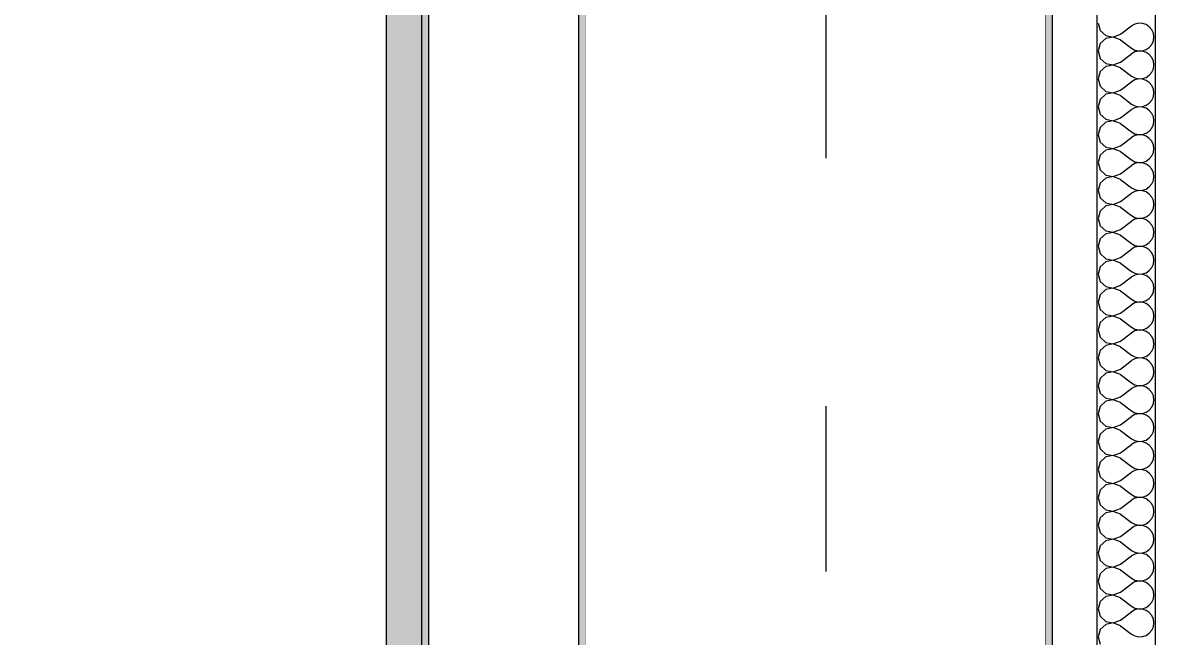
# Model space of a CAD drawing. Header units: millimetres. Extents: x -48147 to 1414029, y -496296 to 18123.
# Drawn here: x 1376945.7 to 1377439.4, y -481290.3 to -481028.4 of the extents above; entities that cross this region are included whole.
import ezdxf
from ezdxf.enums import TextEntityAlignment as Align

# ---------------------------------------------------------------- set-up
doc = ezdxf.new("R2010")
doc.units = ezdxf.units.MM
doc.header["$MEASUREMENT"] = 0
doc.linetypes.add('Double Dashed', pattern=[546.805537, 264.583325, -105.833328, 70.555556, -105.833328])
doc.linetypes.add('Wipeout_Contour', pattern=[1000, 0, -1000])
for name, color, linetype in [('A-25-M_Wall_Int', 7, 'Continuous'), ('New_A-15-MG_Structural_Grid_Phase_2', 7, 'Continuous'), ('New_A-25-M_Wall_Int', 7, 'Continuous'), ('New_A-95-D_1_20', 7, 'Continuous'), ('S-280-M_COLUMN.IFC Import', 7, 'Continuous')]:
    doc.layers.add(name, color=color, linetype=linetype)
for name, color, linetype, lineweight in [('A-25-M_Wall_Int_Pen_No__1', 7, 'Continuous', 13), ('New_A-25-M_Wall_Int_Pen_No__1', 7, 'Continuous', 13), ('New_A-95-D_1_20_Pen_No__1', 7, 'Continuous', 13)]:
    doc.layers.add(name, color=color, linetype=linetype, lineweight=lineweight)
for name, color, linetype, lineweight, true_color in [('A-25-M_Wall_Int_Pen_No__107', 7, 'Continuous', 15, 0xa6a6a6), ('New_A-15-MG_Structural_Grid_Phase_2_Pen_No__222', 7, 'Continuous', 13, 0x65af33), ('New_A-25-M_Wall_Int_Pen_No__107', 7, 'Continuous', 15, 0xa6a6a6)]:
    doc.layers.add(name, color=color, linetype=linetype, lineweight=lineweight, true_color=true_color)
doc.styles.add('GENERATED_STYLE_1', font='')
doc.styles.add('GENERATED_STYLE_2', font='')
doc.styles.get('GENERATED_STYLE_1').set_extended_font_data('Arial')
doc.styles.get('GENERATED_STYLE_2').set_extended_font_data('Swis721 BT')
doc.dimstyles.new('GENERATED_STYLE__4', dxfattribs={"dimtxt": 125, "dimasz": 47.5, "dimexe": 0.18, "dimexo": 50, "dimgap": 0.09, "dimtad": 1, "dimdec": 0, "dimzin": 0, "dimdsep": 46, "dimtxsty": 'GENERATED_STYLE_1', "dimblk": 'ARROWHEAD_2', "dimblk1": 'ARROWHEAD_2', "dimblk2": 'ARROWHEAD_2', "dimcen": 0.09, "dimclrd": 7, "dimclre": 7, "dimclrt": 7, "dimadec": 0, "dimazin": 0, "dimtfac": 1, "dimtdec": 4, "dimtmove": 0, "dimatfit": 3, "dimfxl": 1, "dimtolj": 1, "dimtzin": 0, "dimarcsym": 0})

# ---------------------------------------------------------------- blocks, each defined once
blk = doc.blocks.new('Section Elem_16_2', base_point=(1372879, -490836.73))
at = {"color": 254, "linetype": 'Wipeout_Contour', "lineweight": 0, "ltscale": 5833853.979786932}
blk.add_wipeout([(1376451.91, -482736.73), (1377100.68, -482736.73), (1377100.68, -479761.73), (1376451.91, -479761.73)], dxfattribs=at).dxf.layer = 'New_A-25-M_Wall_Int'
blk = doc.blocks.new('Section Elem_409_2', base_point=(1372879, -490836.73))
at = {"layer": 'A-25-M_Wall_Int_Pen_No__107', "linetype": 'Continuous', "lineweight": 0, "true_color": 0x535353}
blk.add_hatch(color=251, dxfattribs=at).paths.add_polyline_path([(1377182.68, -482736.73), (1377185.68, -482736.73), (1377185.68, -479136.73), (1377182.68, -479136.73)])
at = {"layer": 'A-25-M_Wall_Int_Pen_No__107', "linetype": 'Continuous'}
blk.add_hatch(color=256, dxfattribs=at).paths.add_polyline_path([(1377115.68, -479761.73), (1377100.68, -479761.73), (1377100.68, -482736.73), (1377115.68, -482736.73)])
at = {"layer": 'A-25-M_Wall_Int_Pen_No__1', "linetype": 'Continuous'}
for p, q in [((1377100.68, -479761.73), (1377100.68, -482736.73)), ((1377115.68, -479761.73), (1377115.68, -482736.73)), ((1377185.68, -479761.73), (1377185.68, -482736.73))]:
    blk.add_line(p, q, dxfattribs=at)
at = {"color": 254, "linetype": 'Wipeout_Contour', "lineweight": 0, "ltscale": 5834856.666910468}
blk.add_wipeout([(1377118.68, -482736.73), (1377182.68, -482736.73), (1377182.68, -479136.73), (1377118.68, -479136.73)], dxfattribs=at).dxf.layer = 'A-25-M_Wall_Int'
at = {"layer": 'A-25-M_Wall_Int_Pen_No__107', "linetype": 'Continuous', "lineweight": 0, "true_color": 0x535353}
blk.add_hatch(color=251, dxfattribs=at).paths.add_polyline_path([(1377115.68, -479761.73), (1377115.68, -482736.73), (1377118.68, -482736.73), (1377118.68, -479136.73), (1377115.68, -479136.73), (1377115.68, -479736.73)])
at = {"layer": 'A-25-M_Wall_Int_Pen_No__1', "linetype": 'Continuous'}
for p, q in [((1377118.68, -479136.73), (1377118.68, -482736.73)), ((1377182.68, -479136.73), (1377182.68, -482736.73))]:
    blk.add_line(p, q, dxfattribs=at)
blk = doc.blocks.new('*X441', base_point=(1372879, -490836.73))
at = {"layer": 'New_A-25-M_Wall_Int_Pen_No__107', "linetype": 'Continuous'}
for p, q in [((1377404.5, -481028.4), (1377405.39, -481031.53)), ((1377414.02, -481033.16), (1377418.79, -481029.59)), ((1377420.22, -481028.79), (1377418.79, -481029.59)), ((1377421.82, -481028.42), (1377420.22, -481028.79)), ((1377423.46, -481028.5), (1377421.82, -481028.42)), ((1377425.02, -481029.03), (1377423.46, -481028.5)), ((1377426.37, -481029.96), (1377425.02, -481029.03)), ((1377427.42, -481031.22), (1377426.37, -481029.96)), ((1377405.39, -481031.53), (1377407.79, -481033.72)), ((1377407.79, -481034.98), (1377405.39, -481037.17)), ((1377407.79, -481033.72), (1377410.99, -481034.33)), ((1377410.99, -481034.38), (1377407.79, -481034.98)), ((1377410.99, -481034.33), (1377414.02, -481033.16)), ((1377414.02, -481035.54), (1377410.99, -481034.38)), ((1377414.02, -481035.54), (1377418.79, -481039.11)), ((1377428.08, -481032.72), (1377427.42, -481031.22)), ((1377428.31, -481034.35), (1377428.08, -481032.72)), ((1377428.08, -481035.98), (1377428.31, -481034.35)), ((1377405.39, -481037.17), (1377404.5, -481040.3)), ((1377404.5, -481040.3), (1377405.39, -481043.43)), ((1377418.79, -481039.11), (1377420.22, -481039.91)), ((1377420.22, -481039.91), (1377421.82, -481040.28)), ((1377421.82, -481040.33), (1377420.22, -481040.7)), ((1377421.82, -481040.28), (1377423.46, -481040.2)), ((1377423.46, -481040.41), (1377421.82, -481040.33)), ((1377423.46, -481040.2), (1377425.02, -481039.68)), ((1377425.02, -481040.93), (1377423.46, -481040.41)), ((1377425.02, -481039.68), (1377426.37, -481038.75)), ((1377426.37, -481038.75), (1377427.42, -481037.48)), ((1377427.42, -481037.48), (1377428.08, -481035.98)), ((1377405.39, -481043.43), (1377407.79, -481045.63)), ((1377410.99, -481046.23), (1377414.02, -481045.07)), ((1377414.02, -481045.07), (1377418.79, -481041.49)), ((1377420.22, -481040.7), (1377418.79, -481041.49)), ((1377426.37, -481041.86), (1377425.02, -481040.93)), ((1377427.42, -481043.13), (1377426.37, -481041.86)), ((1377428.08, -481044.63), (1377427.42, -481043.13)), ((1377428.31, -481046.26), (1377428.08, -481044.63)), ((1377405.39, -481049.08), (1377404.5, -481052.21)), ((1377407.79, -481046.88), (1377405.39, -481049.08)), ((1377407.79, -481045.63), (1377410.99, -481046.23)), ((1377410.99, -481046.28), (1377407.79, -481046.88)), ((1377414.02, -481047.45), (1377410.99, -481046.28)), ((1377414.02, -481047.45), (1377418.79, -481051.02)), ((1377426.37, -481050.65), (1377427.42, -481049.39)), ((1377427.42, -481049.39), (1377428.08, -481047.88)), ((1377428.08, -481047.88), (1377428.31, -481046.26)), ((1377404.5, -481052.21), (1377405.39, -481055.34)), ((1377405.39, -481055.34), (1377407.79, -481057.53)), ((1377414.02, -481056.97), (1377418.79, -481053.4)), ((1377418.79, -481051.02), (1377420.22, -481051.81)), ((1377420.22, -481052.6), (1377418.79, -481053.4)), ((1377420.22, -481051.81), (1377421.82, -481052.18)), ((1377421.82, -481052.23), (1377420.22, -481052.6)), ((1377421.82, -481052.18), (1377423.46, -481052.1)), ((1377423.46, -481052.31), (1377421.82, -481052.23)), ((1377423.46, -481052.1), (1377425.02, -481051.58)), ((1377425.02, -481052.84), (1377423.46, -481052.31)), ((1377425.02, -481051.58), (1377426.37, -481050.65)), ((1377426.37, -481053.77), (1377425.02, -481052.84)), ((1377427.42, -481055.03), (1377426.37, -481053.77)), ((1377428.08, -481056.53), (1377427.42, -481055.03)), ((1377407.79, -481058.79), (1377405.39, -481060.98)), ((1377407.79, -481057.53), (1377410.99, -481058.14)), ((1377410.99, -481058.19), (1377407.79, -481058.79)), ((1377410.99, -481058.14), (1377414.02, -481056.97)), ((1377414.02, -481059.35), (1377410.99, -481058.19)), ((1377414.02, -481059.35), (1377418.79, -481062.92)), ((1377427.42, -481061.29), (1377428.08, -481059.79)), ((1377428.31, -481058.16), (1377428.08, -481056.53)), ((1377428.08, -481059.79), (1377428.31, -481058.16)), ((1377405.39, -481060.98), (1377404.5, -481064.11)), ((1377404.5, -481064.11), (1377405.39, -481067.24)), ((1377414.02, -481068.88), (1377418.79, -481065.3)), ((1377418.79, -481062.92), (1377420.22, -481063.72)), ((1377420.22, -481064.51), (1377418.79, -481065.3)), ((1377420.22, -481063.72), (1377421.82, -481064.09)), ((1377421.82, -481064.14), (1377420.22, -481064.51)), ((1377421.82, -481064.09), (1377423.46, -481064.01)), ((1377423.46, -481064.22), (1377421.82, -481064.14)), ((1377423.46, -481064.01), (1377425.02, -481063.48)), ((1377425.02, -481064.74), (1377423.46, -481064.22)), ((1377425.02, -481063.48), (1377426.37, -481062.55)), ((1377426.37, -481065.67), (1377425.02, -481064.74)), ((1377426.37, -481062.55), (1377427.42, -481061.29)), ((1377405.39, -481067.24), (1377407.79, -481069.44)), ((1377407.79, -481069.44), (1377410.99, -481070.04)), ((1377410.99, -481070.09), (1377407.79, -481070.69)), ((1377410.99, -481070.04), (1377414.02, -481068.88)), ((1377414.02, -481071.26), (1377410.99, -481070.09)), ((1377427.42, -481066.94), (1377426.37, -481065.67)), ((1377428.08, -481068.44), (1377427.42, -481066.94)), ((1377428.31, -481070.07), (1377428.08, -481068.44)), ((1377428.08, -481071.69), (1377428.31, -481070.07)), ((1377405.39, -481072.89), (1377404.5, -481076.02)), ((1377407.79, -481070.69), (1377405.39, -481072.89)), ((1377414.02, -481071.26), (1377418.79, -481074.83)), ((1377418.79, -481074.83), (1377420.22, -481075.62)), ((1377425.02, -481075.39), (1377426.37, -481074.46)), ((1377426.37, -481074.46), (1377427.42, -481073.2)), ((1377427.42, -481073.2), (1377428.08, -481071.69)), ((1377404.5, -481076.02), (1377405.39, -481079.15)), ((1377405.39, -481079.15), (1377407.79, -481081.34)), ((1377414.02, -481080.78), (1377418.79, -481077.21)), ((1377420.22, -481076.41), (1377418.79, -481077.21)), ((1377420.22, -481075.62), (1377421.82, -481075.99)), ((1377421.82, -481076.04), (1377420.22, -481076.41)), ((1377421.82, -481075.99), (1377423.46, -481075.91)), ((1377423.46, -481076.12), (1377421.82, -481076.04)), ((1377423.46, -481075.91), (1377425.02, -481075.39)), ((1377425.02, -481076.65), (1377423.46, -481076.12)), ((1377426.37, -481077.58), (1377425.02, -481076.65)), ((1377427.42, -481078.84), (1377426.37, -481077.58)), ((1377428.08, -481080.34), (1377427.42, -481078.84)), ((1377405.39, -481084.79), (1377404.5, -481087.92)), ((1377407.79, -481082.6), (1377405.39, -481084.79)), ((1377407.79, -481081.34), (1377410.99, -481081.95)), ((1377410.99, -481081.99), (1377407.79, -481082.6)), ((1377410.99, -481081.95), (1377414.02, -481080.78)), ((1377414.02, -481083.16), (1377410.99, -481081.99)), ((1377414.02, -481083.16), (1377418.79, -481086.73)), ((1377426.37, -481086.36), (1377427.42, -481085.1)), ((1377427.42, -481085.1), (1377428.08, -481083.6)), ((1377428.31, -481081.97), (1377428.08, -481080.34)), ((1377428.08, -481083.6), (1377428.31, -481081.97)), ((1377404.5, -481087.92), (1377405.39, -481091.05)), ((1377414.02, -481092.68), (1377418.79, -481089.11)), ((1377418.79, -481086.73), (1377420.22, -481087.53)), ((1377420.22, -481088.32), (1377418.79, -481089.11)), ((1377420.22, -481087.53), (1377421.82, -481087.9)), ((1377421.82, -481087.95), (1377420.22, -481088.32)), ((1377421.82, -481087.9), (1377423.46, -481087.82)), ((1377423.46, -481088.03), (1377421.82, -481087.95)), ((1377423.46, -481087.82), (1377425.02, -481087.29)), ((1377425.02, -481088.55), (1377423.46, -481088.03)), ((1377425.02, -481087.29), (1377426.37, -481086.36)), ((1377426.37, -481089.48), (1377425.02, -481088.55)), ((1377427.42, -481090.75), (1377426.37, -481089.48)), ((1377405.39, -481091.05), (1377407.79, -481093.25)), ((1377407.79, -481094.5), (1377405.39, -481096.7)), ((1377407.79, -481093.25), (1377410.99, -481093.85)), ((1377410.99, -481093.9), (1377407.79, -481094.5)), ((1377410.99, -481093.85), (1377414.02, -481092.68)), ((1377414.02, -481095.07), (1377410.99, -481093.9)), ((1377428.08, -481092.25), (1377427.42, -481090.75)), ((1377428.31, -481093.88), (1377428.08, -481092.25)), ((1377428.08, -481095.5), (1377428.31, -481093.88)), ((1377405.39, -481096.7), (1377404.5, -481099.83)), ((1377404.5, -481099.83), (1377405.39, -481102.96)), ((1377414.02, -481095.07), (1377418.79, -481098.64)), ((1377418.79, -481098.64), (1377420.22, -481099.43)), ((1377420.22, -481099.43), (1377421.82, -481099.8)), ((1377421.82, -481099.85), (1377420.22, -481100.22)), ((1377421.82, -481099.8), (1377423.46, -481099.72)), ((1377423.46, -481099.93), (1377421.82, -481099.85)), ((1377423.46, -481099.72), (1377425.02, -481099.2)), ((1377425.02, -481100.46), (1377423.46, -481099.93)), ((1377425.02, -481099.2), (1377426.37, -481098.27)), ((1377426.37, -481098.27), (1377427.42, -481097)), ((1377427.42, -481097), (1377428.08, -481095.5)), ((1377405.39, -481102.96), (1377407.79, -481105.15)), ((1377410.99, -481105.76), (1377414.02, -481104.59)), ((1377414.02, -481104.59), (1377418.79, -481101.02)), ((1377420.22, -481100.22), (1377418.79, -481101.02)), ((1377426.37, -481101.39), (1377425.02, -481100.46)), ((1377427.42, -481102.65), (1377426.37, -481101.39)), ((1377428.08, -481104.15), (1377427.42, -481102.65)), ((1377428.31, -481105.78), (1377428.08, -481104.15)), ((1377405.39, -481108.6), (1377404.5, -481111.73)), ((1377407.79, -481106.41), (1377405.39, -481108.6)), ((1377407.79, -481105.15), (1377410.99, -481105.76)), ((1377410.99, -481105.8), (1377407.79, -481106.41)), ((1377414.02, -481106.97), (1377410.99, -481105.8)), ((1377414.02, -481106.97), (1377418.79, -481110.54)), ((1377426.37, -481110.17), (1377427.42, -481108.91)), ((1377427.42, -481108.91), (1377428.08, -481107.41)), ((1377428.08, -481107.41), (1377428.31, -481105.78)), ((1377404.5, -481111.73), (1377405.39, -481114.86)), ((1377414.02, -481116.49), (1377418.79, -481112.92)), ((1377418.79, -481110.54), (1377420.22, -481111.34)), ((1377420.22, -481112.13), (1377418.79, -481112.92)), ((1377420.22, -481111.34), (1377421.82, -481111.71)), ((1377421.82, -481111.76), (1377420.22, -481112.13)), ((1377421.82, -481111.71), (1377423.46, -481111.63)), ((1377423.46, -481111.84), (1377421.82, -481111.76)), ((1377423.46, -481111.63), (1377425.02, -481111.1)), ((1377425.02, -481112.36), (1377423.46, -481111.84)), ((1377425.02, -481111.1), (1377426.37, -481110.17)), ((1377426.37, -481113.29), (1377425.02, -481112.36)), ((1377427.42, -481114.56), (1377426.37, -481113.29)), ((1377428.08, -481116.06), (1377427.42, -481114.56)), ((1377405.39, -481114.86), (1377407.79, -481117.06)), ((1377407.79, -481118.31), (1377405.39, -481120.51)), ((1377407.79, -481117.06), (1377410.99, -481117.66)), ((1377410.99, -481117.71), (1377407.79, -481118.31)), ((1377410.99, -481117.66), (1377414.02, -481116.49)), ((1377414.02, -481118.88), (1377410.99, -481117.71)), ((1377414.02, -481118.88), (1377418.79, -481122.45)), ((1377427.42, -481120.81), (1377428.08, -481119.31)), ((1377428.31, -481117.68), (1377428.08, -481116.06)), ((1377428.08, -481119.31), (1377428.31, -481117.68)), ((1377405.39, -481120.51), (1377404.5, -481123.64)), ((1377404.5, -481123.64), (1377405.39, -481126.77)), ((1377418.79, -481122.45), (1377420.22, -481123.24)), ((1377420.22, -481124.03), (1377418.79, -481124.83)), ((1377420.22, -481123.24), (1377421.82, -481123.61)), ((1377421.82, -481123.66), (1377420.22, -481124.03)), ((1377421.82, -481123.61), (1377423.46, -481123.53)), ((1377423.46, -481123.74), (1377421.82, -481123.66)), ((1377423.46, -481123.53), (1377425.02, -481123.01)), ((1377425.02, -481124.27), (1377423.46, -481123.74)), ((1377425.02, -481123.01), (1377426.37, -481122.08)), ((1377426.37, -481125.2), (1377425.02, -481124.27)), ((1377426.37, -481122.08), (1377427.42, -481120.81)), ((1377405.39, -481126.77), (1377407.79, -481128.96)), ((1377407.79, -481128.96), (1377410.99, -481129.57)), ((1377410.99, -481129.57), (1377414.02, -481128.4)), ((1377414.02, -481128.4), (1377418.79, -481124.83)), ((1377427.42, -481126.46), (1377426.37, -481125.2)), ((1377428.08, -481127.96), (1377427.42, -481126.46)), ((1377428.31, -481129.59), (1377428.08, -481127.96)), ((1377405.39, -481132.41), (1377404.5, -481135.54)), ((1377407.79, -481130.22), (1377405.39, -481132.41)), ((1377410.99, -481129.61), (1377407.79, -481130.22)), ((1377414.02, -481130.78), (1377410.99, -481129.61)), ((1377414.02, -481130.78), (1377418.79, -481134.35)), ((1377418.79, -481134.35), (1377420.22, -481135.15)), ((1377425.02, -481134.91), (1377426.37, -481133.98)), ((1377426.37, -481133.98), (1377427.42, -481132.72)), ((1377427.42, -481132.72), (1377428.08, -481131.22)), ((1377428.08, -481131.22), (1377428.31, -481129.59)), ((1377404.5, -481135.54), (1377405.39, -481138.67)), ((1377405.39, -481138.67), (1377407.79, -481140.87)), ((1377414.02, -481140.3), (1377418.79, -481136.73)), ((1377420.22, -481135.94), (1377418.79, -481136.73)), ((1377420.22, -481135.15), (1377421.82, -481135.52)), ((1377421.82, -481135.57), (1377420.22, -481135.94)), ((1377421.82, -481135.52), (1377423.46, -481135.44)), ((1377423.46, -481135.65), (1377421.82, -481135.57)), ((1377423.46, -481135.44), (1377425.02, -481134.91)), ((1377425.02, -481136.17), (1377423.46, -481135.65)), ((1377426.37, -481137.1), (1377425.02, -481136.17)), ((1377427.42, -481138.36), (1377426.37, -481137.1)), ((1377428.08, -481139.87), (1377427.42, -481138.36)), ((1377405.39, -481144.32), (1377404.5, -481147.45)), ((1377407.79, -481142.12), (1377405.39, -481144.32)), ((1377407.79, -481140.87), (1377410.99, -481141.47)), ((1377410.99, -481141.52), (1377407.79, -481142.12)), ((1377410.99, -481141.47), (1377414.02, -481140.3)), ((1377414.02, -481142.68), (1377410.99, -481141.52)), ((1377414.02, -481142.68), (1377418.79, -481146.26)), ((1377427.42, -481144.62), (1377428.08, -481143.12)), ((1377428.31, -481141.49), (1377428.08, -481139.87)), ((1377428.08, -481143.12), (1377428.31, -481141.49)), ((1377404.5, -481147.45), (1377405.39, -481150.58)), ((1377414.02, -481152.21), (1377418.79, -481148.64)), ((1377418.79, -481146.26), (1377420.22, -481147.05)), ((1377420.22, -481147.84), (1377418.79, -481148.64)), ((1377420.22, -481147.05), (1377421.82, -481147.42)), ((1377421.82, -481147.47), (1377420.22, -481147.84)), ((1377421.82, -481147.42), (1377423.46, -481147.34)), ((1377423.46, -481147.55), (1377421.82, -481147.47)), ((1377423.46, -481147.34), (1377425.02, -481146.82)), ((1377425.02, -481148.08), (1377423.46, -481147.55)), ((1377425.02, -481146.82), (1377426.37, -481145.89)), ((1377426.37, -481149.01), (1377425.02, -481148.08)), ((1377426.37, -481145.89), (1377427.42, -481144.62)), ((1377427.42, -481150.27), (1377426.37, -481149.01)), ((1377405.39, -481150.58), (1377407.79, -481152.77)), ((1377407.79, -481154.03), (1377405.39, -481156.22)), ((1377407.79, -481152.77), (1377410.99, -481153.38)), ((1377410.99, -481153.42), (1377407.79, -481154.03)), ((1377410.99, -481153.38), (1377414.02, -481152.21)), ((1377414.02, -481154.59), (1377410.99, -481153.42)), ((1377428.08, -481151.77), (1377427.42, -481150.27)), ((1377428.31, -481153.4), (1377428.08, -481151.77)), ((1377428.08, -481155.03), (1377428.31, -481153.4)), ((1377405.39, -481156.22), (1377404.5, -481159.35)), ((1377414.02, -481154.59), (1377418.79, -481158.16)), ((1377418.79, -481158.16), (1377420.22, -481158.96)), ((1377420.22, -481158.96), (1377421.82, -481159.33)), ((1377423.46, -481159.25), (1377425.02, -481158.72)), ((1377425.02, -481158.72), (1377426.37, -481157.79)), ((1377426.37, -481157.79), (1377427.42, -481156.53)), ((1377427.42, -481156.53), (1377428.08, -481155.03)), ((1377404.5, -481159.35), (1377405.39, -481162.48)), ((1377405.39, -481162.48), (1377407.79, -481164.68)), ((1377410.99, -481165.28), (1377414.02, -481164.11)), ((1377414.02, -481164.11), (1377418.79, -481160.54)), ((1377420.22, -481159.75), (1377418.79, -481160.54)), ((1377421.82, -481159.38), (1377420.22, -481159.75)), ((1377421.82, -481159.33), (1377423.46, -481159.25)), ((1377423.46, -481159.46), (1377421.82, -481159.38)), ((1377425.02, -481159.98), (1377423.46, -481159.46)), ((1377426.37, -481160.91), (1377425.02, -481159.98)), ((1377427.42, -481162.17), (1377426.37, -481160.91)), ((1377428.08, -481163.68), (1377427.42, -481162.17)), ((1377428.31, -481165.3), (1377428.08, -481163.68)), ((1377405.39, -481168.13), (1377404.5, -481171.26)), ((1377407.79, -481165.93), (1377405.39, -481168.13)), ((1377407.79, -481164.68), (1377410.99, -481165.28)), ((1377410.99, -481165.33), (1377407.79, -481165.93)), ((1377414.02, -481166.49), (1377410.99, -481165.33)), ((1377414.02, -481166.49), (1377418.79, -481170.07)), ((1377426.37, -481169.7), (1377427.42, -481168.43)), ((1377427.42, -481168.43), (1377428.08, -481166.93)), ((1377428.08, -481166.93), (1377428.31, -481165.3)), ((1377404.5, -481171.26), (1377405.39, -481174.39)), ((1377414.02, -481176.02), (1377418.79, -481172.45)), ((1377418.79, -481170.07), (1377420.22, -481170.86)), ((1377420.22, -481171.65), (1377418.79, -481172.45)), ((1377420.22, -481170.86), (1377421.82, -481171.23)), ((1377421.82, -481171.28), (1377420.22, -481171.65)), ((1377421.82, -481171.23), (1377423.46, -481171.15)), ((1377423.46, -481171.36), (1377421.82, -481171.28)), ((1377423.46, -481171.15), (1377425.02, -481170.63)), ((1377425.02, -481171.88), (1377423.46, -481171.36)), ((1377425.02, -481170.63), (1377426.37, -481169.7)), ((1377426.37, -481172.81), (1377425.02, -481171.88)), ((1377427.42, -481174.08), (1377426.37, -481172.81)), ((1377405.39, -481174.39), (1377407.79, -481176.58)), ((1377407.79, -481177.84), (1377405.39, -481180.03)), ((1377407.79, -481176.58), (1377410.99, -481177.18)), ((1377410.99, -481177.23), (1377407.79, -481177.84)), ((1377410.99, -481177.18), (1377414.02, -481176.02)), ((1377414.02, -481178.4), (1377410.99, -481177.23)), ((1377414.02, -481178.4), (1377418.79, -481181.97)), ((1377428.08, -481175.58), (1377427.42, -481174.08)), ((1377427.42, -481180.34), (1377428.08, -481178.84)), ((1377428.31, -481177.21), (1377428.08, -481175.58)), ((1377428.08, -481178.84), (1377428.31, -481177.21)), ((1377405.39, -481180.03), (1377404.5, -481183.16)), ((1377404.5, -481183.16), (1377405.39, -481186.29)), ((1377418.79, -481181.97), (1377420.22, -481182.77)), ((1377420.22, -481183.56), (1377418.79, -481184.35)), ((1377420.22, -481182.77), (1377421.82, -481183.14)), ((1377421.82, -481183.19), (1377420.22, -481183.56)), ((1377421.82, -481183.14), (1377423.46, -481183.06)), ((1377423.46, -481183.26), (1377421.82, -481183.19)), ((1377423.46, -481183.06), (1377425.02, -481182.53)), ((1377425.02, -481183.79), (1377423.46, -481183.26)), ((1377425.02, -481182.53), (1377426.37, -481181.6)), ((1377426.37, -481184.72), (1377425.02, -481183.79)), ((1377426.37, -481181.6), (1377427.42, -481180.34)), ((1377405.39, -481186.29), (1377407.79, -481188.48)), ((1377407.79, -481188.48), (1377410.99, -481189.09)), ((1377410.99, -481189.09), (1377414.02, -481187.92)), ((1377414.02, -481187.92), (1377418.79, -481184.35)), ((1377427.42, -481185.98), (1377426.37, -481184.72)), ((1377428.08, -481187.49), (1377427.42, -481185.98)), ((1377428.31, -481189.11), (1377428.08, -481187.49)), ((1377405.39, -481191.94), (1377404.5, -481195.07)), ((1377407.79, -481189.74), (1377405.39, -481191.94)), ((1377410.99, -481189.14), (1377407.79, -481189.74)), ((1377414.02, -481190.3), (1377410.99, -481189.14)), ((1377414.02, -481190.3), (1377418.79, -481193.88)), ((1377425.02, -481194.44), (1377426.37, -481193.51)), ((1377426.37, -481193.51), (1377427.42, -481192.24)), ((1377427.42, -481192.24), (1377428.08, -481190.74)), ((1377428.08, -481190.74), (1377428.31, -481189.11)), ((1377404.5, -481195.07), (1377405.39, -481198.2)), ((1377405.39, -481198.2), (1377407.79, -481200.39)), ((1377414.02, -481199.83), (1377418.79, -481196.26)), ((1377418.79, -481193.88), (1377420.22, -481194.67)), ((1377420.22, -481195.46), (1377418.79, -481196.26)), ((1377420.22, -481194.67), (1377421.82, -481195.04)), ((1377421.82, -481195.09), (1377420.22, -481195.46)), ((1377421.82, -481195.04), (1377423.46, -481194.96)), ((1377423.46, -481195.17), (1377421.82, -481195.09)), ((1377423.46, -481194.96), (1377425.02, -481194.44)), ((1377425.02, -481195.69), (1377423.46, -481195.17)), ((1377426.37, -481196.62), (1377425.02, -481195.69)), ((1377427.42, -481197.89), (1377426.37, -481196.62)), ((1377428.08, -481199.39), (1377427.42, -481197.89)), ((1377407.79, -481201.65), (1377405.39, -481203.84)), ((1377407.79, -481200.39), (1377410.99, -481200.99)), ((1377410.99, -481201.04), (1377407.79, -481201.65)), ((1377410.99, -481200.99), (1377414.02, -481199.83)), ((1377414.02, -481202.21), (1377410.99, -481201.04)), ((1377414.02, -481202.21), (1377418.79, -481205.78)), ((1377427.42, -481204.15), (1377428.08, -481202.64)), ((1377428.31, -481201.02), (1377428.08, -481199.39)), ((1377428.08, -481202.64), (1377428.31, -481201.02)), ((1377405.39, -481203.84), (1377404.5, -481206.97)), ((1377404.5, -481206.97), (1377405.39, -481210.1)), ((1377414.02, -481211.73), (1377418.79, -481208.16)), ((1377418.79, -481205.78), (1377420.22, -481206.57)), ((1377420.22, -481207.37), (1377418.79, -481208.16)), ((1377420.22, -481206.57), (1377421.82, -481206.95)), ((1377421.82, -481206.99), (1377420.22, -481207.37)), ((1377421.82, -481206.95), (1377423.46, -481206.87)), ((1377423.46, -481207.07), (1377421.82, -481206.99)), ((1377423.46, -481206.87), (1377425.02, -481206.34)), ((1377425.02, -481207.6), (1377423.46, -481207.07)), ((1377425.02, -481206.34), (1377426.37, -481205.41)), ((1377426.37, -481208.53), (1377425.02, -481207.6)), ((1377426.37, -481205.41), (1377427.42, -481204.15)), ((1377427.42, -481209.79), (1377426.37, -481208.53)), ((1377405.39, -481210.1), (1377407.79, -481212.29)), ((1377407.79, -481212.29), (1377410.99, -481212.9)), ((1377410.99, -481212.95), (1377407.79, -481213.55)), ((1377410.99, -481212.9), (1377414.02, -481211.73)), ((1377414.02, -481214.11), (1377410.99, -481212.95)), ((1377428.08, -481211.3), (1377427.42, -481209.79)), ((1377428.31, -481212.92), (1377428.08, -481211.3)), ((1377428.08, -481214.55), (1377428.31, -481212.92)), ((1377405.39, -481215.75), (1377404.5, -481218.88)), ((1377407.79, -481213.55), (1377405.39, -481215.75)), ((1377414.02, -481214.11), (1377418.79, -481217.68)), ((1377418.79, -481217.68), (1377420.22, -481218.48)), ((1377423.46, -481218.77), (1377425.02, -481218.25)), ((1377425.02, -481218.25), (1377426.37, -481217.32)), ((1377426.37, -481217.32), (1377427.42, -481216.05)), ((1377427.42, -481216.05), (1377428.08, -481214.55)), ((1377404.5, -481218.88), (1377405.39, -481222)), ((1377405.39, -481222), (1377407.79, -481224.2)), ((1377414.02, -481223.64), (1377418.79, -481220.07)), ((1377420.22, -481219.27), (1377418.79, -481220.07)), ((1377420.22, -481218.48), (1377421.82, -481218.85)), ((1377421.82, -481218.9), (1377420.22, -481219.27)), ((1377421.82, -481218.85), (1377423.46, -481218.77)), ((1377423.46, -481218.98), (1377421.82, -481218.9)), ((1377425.02, -481219.5), (1377423.46, -481218.98)), ((1377426.37, -481220.43), (1377425.02, -481219.5)), ((1377427.42, -481221.7), (1377426.37, -481220.43)), ((1377428.08, -481223.2), (1377427.42, -481221.7)), ((1377428.31, -481224.83), (1377428.08, -481223.2)), ((1377405.39, -481227.65), (1377404.5, -481230.78)), ((1377407.79, -481225.46), (1377405.39, -481227.65)), ((1377407.79, -481224.2), (1377410.99, -481224.8)), ((1377410.99, -481224.85), (1377407.79, -481225.46)), ((1377410.99, -481224.8), (1377414.02, -481223.64)), ((1377414.02, -481226.02), (1377410.99, -481224.85)), ((1377414.02, -481226.02), (1377418.79, -481229.59)), ((1377426.37, -481229.22), (1377427.42, -481227.96)), ((1377427.42, -481227.96), (1377428.08, -481226.45)), ((1377428.08, -481226.45), (1377428.31, -481224.83)), ((1377404.5, -481230.78), (1377405.39, -481233.91)), ((1377414.02, -481235.54), (1377418.79, -481231.97)), ((1377418.79, -481229.59), (1377420.22, -481230.38)), ((1377420.22, -481231.18), (1377418.79, -481231.97)), ((1377420.22, -481230.38), (1377421.82, -481230.76)), ((1377421.82, -481230.8), (1377420.22, -481231.18)), ((1377421.82, -481230.76), (1377423.46, -481230.68)), ((1377423.46, -481230.88), (1377421.82, -481230.8)), ((1377423.46, -481230.68), (1377425.02, -481230.15)), ((1377425.02, -481231.41), (1377423.46, -481230.88)), ((1377425.02, -481230.15), (1377426.37, -481229.22)), ((1377426.37, -481232.34), (1377425.02, -481231.41)), ((1377427.42, -481233.6), (1377426.37, -481232.34)), ((1377405.39, -481233.91), (1377407.79, -481236.1)), ((1377407.79, -481237.36), (1377405.39, -481239.56)), ((1377407.79, -481236.1), (1377410.99, -481236.71)), ((1377410.99, -481236.76), (1377407.79, -481237.36)), ((1377410.99, -481236.71), (1377414.02, -481235.54)), ((1377414.02, -481237.92), (1377410.99, -481236.76)), ((1377414.02, -481237.92), (1377418.79, -481241.49)), ((1377428.08, -481235.11), (1377427.42, -481233.6)), ((1377428.31, -481236.73), (1377428.08, -481235.11)), ((1377428.08, -481238.36), (1377428.31, -481236.73)), ((1377405.39, -481239.56), (1377404.5, -481242.68)), ((1377404.5, -481242.68), (1377405.39, -481245.81)), ((1377418.79, -481241.49), (1377420.22, -481242.29)), ((1377420.22, -481243.08), (1377418.79, -481243.88)), ((1377420.22, -481242.29), (1377421.82, -481242.66)), ((1377421.82, -481242.71), (1377420.22, -481243.08)), ((1377421.82, -481242.66), (1377423.46, -481242.58)), ((1377423.46, -481242.79), (1377421.82, -481242.71)), ((1377423.46, -481242.58), (1377425.02, -481242.06)), ((1377425.02, -481243.31), (1377423.46, -481242.79)), ((1377425.02, -481242.06), (1377426.37, -481241.13)), ((1377426.37, -481241.13), (1377427.42, -481239.86)), ((1377427.42, -481239.86), (1377428.08, -481238.36)), ((1377405.39, -481245.81), (1377407.79, -481248.01)), ((1377407.79, -481248.01), (1377410.99, -481248.61)), ((1377410.99, -481248.61), (1377414.02, -481247.45)), ((1377414.02, -481247.45), (1377418.79, -481243.88)), ((1377426.37, -481244.24), (1377425.02, -481243.31)), ((1377427.42, -481245.51), (1377426.37, -481244.24)), ((1377428.08, -481247.01), (1377427.42, -481245.51)), ((1377428.31, -481248.64), (1377428.08, -481247.01)), ((1377405.39, -481251.46), (1377404.5, -481254.59)), ((1377407.79, -481249.27), (1377405.39, -481251.46)), ((1377410.99, -481248.66), (1377407.79, -481249.27)), ((1377414.02, -481249.83), (1377410.99, -481248.66)), ((1377414.02, -481249.83), (1377418.79, -481253.4)), ((1377426.37, -481253.03), (1377427.42, -481251.77)), ((1377427.42, -481251.77), (1377428.08, -481250.26)), ((1377428.08, -481250.26), (1377428.31, -481248.64)), ((1377404.5, -481254.59), (1377405.39, -481257.72)), ((1377405.39, -481257.72), (1377407.79, -481259.91)), ((1377414.02, -481259.35), (1377418.79, -481255.78)), ((1377418.79, -481253.4), (1377420.22, -481254.19)), ((1377420.22, -481254.99), (1377418.79, -481255.78)), ((1377420.22, -481254.19), (1377421.82, -481254.57)), ((1377421.82, -481254.61), (1377420.22, -481254.99)), ((1377421.82, -481254.57), (1377423.46, -481254.49)), ((1377423.46, -481254.69), (1377421.82, -481254.61)), ((1377423.46, -481254.49), (1377425.02, -481253.96)), ((1377425.02, -481255.22), (1377423.46, -481254.69)), ((1377425.02, -481253.96), (1377426.37, -481253.03)), ((1377426.37, -481256.15), (1377425.02, -481255.22)), ((1377427.42, -481257.41), (1377426.37, -481256.15)), ((1377428.08, -481258.92), (1377427.42, -481257.41)), ((1377407.79, -481261.17), (1377405.39, -481263.36)), ((1377407.79, -481259.91), (1377410.99, -481260.52)), ((1377410.99, -481260.57), (1377407.79, -481261.17)), ((1377410.99, -481260.52), (1377414.02, -481259.35)), ((1377414.02, -481261.73), (1377410.99, -481260.57)), ((1377414.02, -481261.73), (1377418.79, -481265.3)), ((1377427.42, -481263.67), (1377428.08, -481262.17)), ((1377428.31, -481260.54), (1377428.08, -481258.92)), ((1377428.08, -481262.17), (1377428.31, -481260.54)), ((1377405.39, -481263.36), (1377404.5, -481266.49)), ((1377404.5, -481266.49), (1377405.39, -481269.62)), ((1377414.02, -481271.26), (1377418.79, -481267.68)), ((1377418.79, -481265.3), (1377420.22, -481266.1)), ((1377420.22, -481266.89), (1377418.79, -481267.68)), ((1377420.22, -481266.1), (1377421.82, -481266.47)), ((1377421.82, -481266.52), (1377420.22, -481266.89)), ((1377421.82, -481266.47), (1377423.46, -481266.39)), ((1377423.46, -481266.6), (1377421.82, -481266.52)), ((1377423.46, -481266.39), (1377425.02, -481265.87)), ((1377425.02, -481267.12), (1377423.46, -481266.6)), ((1377425.02, -481265.87), (1377426.37, -481264.94)), ((1377426.37, -481268.05), (1377425.02, -481267.12)), ((1377426.37, -481264.94), (1377427.42, -481263.67)), ((1377405.39, -481269.62), (1377407.79, -481271.82)), ((1377407.79, -481271.82), (1377410.99, -481272.42)), ((1377410.99, -481272.47), (1377407.79, -481273.08)), ((1377410.99, -481272.42), (1377414.02, -481271.26)), ((1377414.02, -481273.64), (1377410.99, -481272.47)), ((1377427.42, -481269.32), (1377426.37, -481268.05)), ((1377428.08, -481270.82), (1377427.42, -481269.32)), ((1377428.31, -481272.45), (1377428.08, -481270.82)), ((1377428.08, -481274.07), (1377428.31, -481272.45)), ((1377405.39, -481275.27), (1377404.5, -481278.4)), ((1377407.79, -481273.08), (1377405.39, -481275.27)), ((1377414.02, -481273.64), (1377418.79, -481277.21)), ((1377418.79, -481277.21), (1377420.22, -481278)), ((1377425.02, -481277.77), (1377426.37, -481276.84)), ((1377426.37, -481276.84), (1377427.42, -481275.58)), ((1377427.42, -481275.58), (1377428.08, -481274.07)), ((1377404.5, -481278.4), (1377405.39, -481281.53)), ((1377405.39, -481281.53), (1377407.79, -481283.72)), ((1377414.02, -481283.16), (1377418.79, -481279.59)), ((1377420.22, -481278.79), (1377418.79, -481279.59)), ((1377420.22, -481278), (1377421.82, -481278.38)), ((1377421.82, -481278.42), (1377420.22, -481278.79)), ((1377421.82, -481278.38), (1377423.46, -481278.3)), ((1377423.46, -481278.5), (1377421.82, -481278.42)), ((1377423.46, -481278.3), (1377425.02, -481277.77)), ((1377425.02, -481279.03), (1377423.46, -481278.5)), ((1377426.37, -481279.96), (1377425.02, -481279.03)), ((1377427.42, -481281.22), (1377426.37, -481279.96)), ((1377428.08, -481282.72), (1377427.42, -481281.22)), ((1377405.39, -481287.17), (1377404.5, -481290.3)), ((1377407.79, -481284.98), (1377405.39, -481287.17)), ((1377407.79, -481283.72), (1377410.99, -481284.33)), ((1377410.99, -481284.38), (1377407.79, -481284.98)), ((1377410.99, -481284.33), (1377414.02, -481283.16)), ((1377414.02, -481285.54), (1377410.99, -481284.38)), ((1377414.02, -481285.54), (1377418.79, -481289.11)), ((1377426.37, -481288.75), (1377427.42, -481287.48)), ((1377427.42, -481287.48), (1377428.08, -481285.98)), ((1377428.31, -481284.35), (1377428.08, -481282.72)), ((1377428.08, -481285.98), (1377428.31, -481284.35)), ((1377404.5, -481290.3), (1377405.39, -481293.43)), ((1377418.79, -481289.11), (1377420.22, -481289.91)), ((1377420.22, -481289.91), (1377421.82, -481290.28)), ((1377421.82, -481290.28), (1377423.46, -481290.2)), ((1377423.46, -481290.2), (1377425.02, -481289.68)), ((1377425.02, -481289.68), (1377426.37, -481288.75))]:
    blk.add_line(p, q, dxfattribs=at)
blk = doc.blocks.new('Section Elem_410_2', base_point=(1372879, -490836.73))
at = {"layer": 'New_A-25-M_Wall_Int_Pen_No__107', "linetype": 'Continuous', "lineweight": 0, "true_color": 0x535353}
blk.add_hatch(color=251, dxfattribs=at).paths.add_polyline_path([(1377381.91, -479136.73), (1377381.91, -482736.73), (1377384.91, -482736.73), (1377384.91, -479136.73)])
at = {"layer": 'New_A-25-M_Wall_Int_Pen_No__1', "linetype": 'Continuous'}
blk.add_line((1377381.91, -479136.73), (1377381.91, -482736.73), dxfattribs=at)
at = {"color": 254, "linetype": 'Wipeout_Contour', "lineweight": 0, "ltscale": 5835777.070774313}
blk.add_wipeout([(1377384.91, -482736.73), (1377403.91, -482736.73), (1377403.91, -479136.73), (1377384.91, -479136.73)], dxfattribs=at).dxf.layer = 'New_A-25-M_Wall_Int'
at = {"layer": 'New_A-25-M_Wall_Int_Pen_No__1', "linetype": 'Continuous'}
blk.add_line((1377384.91, -479136.73), (1377384.91, -482736.73), dxfattribs=at)
at = {"color": 254, "linetype": 'Wipeout_Contour', "lineweight": 0, "ltscale": 5835860.151980201}
blk.add_wipeout([(1377403.91, -482736.73), (1377428.91, -482736.73), (1377428.91, -479136.73), (1377403.91, -479136.73)], dxfattribs=at).dxf.layer = 'New_A-25-M_Wall_Int'
at = {"layer": 'New_A-25-M_Wall_Int_Pen_No__1', "linetype": 'Continuous'}
blk.add_line((1377403.91, -479136.73), (1377403.91, -482736.73), dxfattribs=at)
at = {"layer": 'New_A-25-M_Wall_Int'}
blk.add_blockref('*X441', (1372879, -490836.73), dxfattribs=at)
at = {"color": 254, "linetype": 'Wipeout_Contour', "lineweight": 0, "ltscale": 5835945.121523652}
blk.add_wipeout([(1377428.91, -482736.73), (1377448.91, -482736.73), (1377448.91, -479136.73), (1377428.91, -479136.73)], dxfattribs=at).dxf.layer = 'New_A-25-M_Wall_Int'
at = {"layer": 'New_A-25-M_Wall_Int_Pen_No__1', "linetype": 'Continuous'}
blk.add_line((1377428.91, -479136.73), (1377428.91, -482736.73), dxfattribs=at)
blk = doc.blocks.new('Section Elem_443_2', base_point=(1372879, -490836.73))
at = {"color": 254, "linetype": 'Wipeout_Contour', "lineweight": 0, "ltscale": 40835547.6600148}
blk.add_wipeout([(1377185.68, -482736.73), (1377381.91, -482736.73), (1377381.91, -479136.73), (1377365.39, -479136.73), (1377365.39, -479151.73), (1377303.19, -479151.73), (1377295.98, -479154.72), (1377292.99, -479161.93), (1377292.99, -479569.53), (1377295.98, -479576.74), (1377303.19, -479579.73), (1377365.39, -479579.73), (1377365.39, -479594.73), (1377211.59, -479594.73), (1377211.59, -479579.73), (1377273.79, -479579.73), (1377281, -479576.74), (1377283.99, -479569.53), (1377283.99, -479161.93), (1377281, -479154.72), (1377273.79, -479151.73), (1377211.59, -479151.73), (1377211.59, -479136.73), (1377185.68, -479136.73), (1377185.68, -479736.73), (1377317.02, -479736.73), (1377317.02, -479761.73), (1377185.68, -479761.73)], dxfattribs=at).dxf.layer = 'S-280-M_COLUMN.IFC Import'
blk = doc.blocks.new('Standard grid marker[2]_2', base_point=(1377288.27, -469432.1))
at = {"layer": 'New_A-15-MG_Structural_Grid_Phase_2_Pen_No__222', "linetype": 'Double Dashed'}
blk.add_line((1377288.27, -470432.1), (1377288.27, -493836.73), dxfattribs=at)
at = {"layer": 'New_A-15-MG_Structural_Grid_Phase_2_Pen_No__222', "style": 'GENERATED_STYLE_2'}
for tag, p in [('AC_MarkerText_1_0', (1377288.27, -469161.51)), ('AC_MarkerText_1_1', (1377288.27, -495066.14))]:
    blk.add_attdef(tag, text='', height=175, rotation=360, dxfattribs=at).set_placement(p, align=Align.MIDDLE_CENTER)
blk = doc.blocks.new('*D781', base_point=(1372879, -490836.73))
at = {"layer": 'New_A-95-D_1_20_Pen_No__1', "linetype": 'Continuous'}
for p, q in [((1367392.19, -478986.73), (1367392.19, -478956.17)), ((1367423.44, -479004.77), (1367360.94, -478968.69)), ((1367439.07, -478986.73), (1367345.32, -478986.73)), ((1367392.19, -482736.73), (1367392.19, -478986.73)), ((1367360.94, -482718.69), (1367423.44, -482754.77)), ((1367439.07, -482736.73), (1367345.32, -482736.73))]:
    blk.add_line(p, q, dxfattribs=at)
at = {"layer": 'New_A-95-D_1_20_Pen_No__1', "insert": (1367367.19, -481076.23), "char_height": 125, "attachment_point": 7, "rotation": 90, "style": 'GENERATED_STYLE_1'}
blk.add_mtext('\\A1;{\\fArial|b0|i0|c0|p34;3,750}', dxfattribs=at)
blk = doc.blocks.new('ARROWHEAD_2')
at = {"color": 0, "linetype": 'Continuous', "lineweight": 0}
for p, q in [((-0.378, -0.655), (0.378, 0.655)), ((0, 0), (-1, 0))]:
    blk.add_line(p, q, dxfattribs=at)

msp = doc.modelspace()

# ---------------------------------------------------------------- block references
at = {"layer": 'New_A-25-M_Wall_Int'}
for name in ['Section Elem_410_2', 'Section Elem_16_2']:
    msp.add_blockref(name, (1372879, -490836.73), dxfattribs=at)

# ---------------------------------------------------------------- next in the draw order: block references
at = {"layer": 'A-25-M_Wall_Int'}
msp.add_blockref('Section Elem_409_2', (1372879, -490836.73), dxfattribs=at)

# ---------------------------------------------------------------- next in the draw order: block references
at = {"layer": 'S-280-M_COLUMN.IFC Import'}
msp.add_blockref('Section Elem_443_2', (1372879, -490836.73), dxfattribs=at)

# ---------------------------------------------------------------- next in the draw order: block references
at = {"layer": 'New_A-15-MG_Structural_Grid_Phase_2', "color": 8, "linetype": 'Continuous', "lineweight": 15}
msp.add_blockref('Standard grid marker[2]_2', (1377288.27, -469432.1), dxfattribs=at)

# ---------------------------------------------------------------- next in the draw order: dimensions: what is measured, and where the dimension line sits
at = {"layer": 'New_A-95-D_1_20', "linetype": 'Continuous'}
dim = msp.add_linear_dim(base=(1367392.19, -478986.73), p1=(1383127.97, -482736.73), p2=(1383128.04, -478986.73), angle=90, dimstyle='GENERATED_STYLE__4', dxfattribs=at)
dim.commit()
dim.dimension.update_dxf_attribs({"geometry": '*D781', "text_midpoint": (1367304.69, -480839.08), "dimtype": 160, "text_rotation": 90})

doc.saveas('drawing.dxf')
